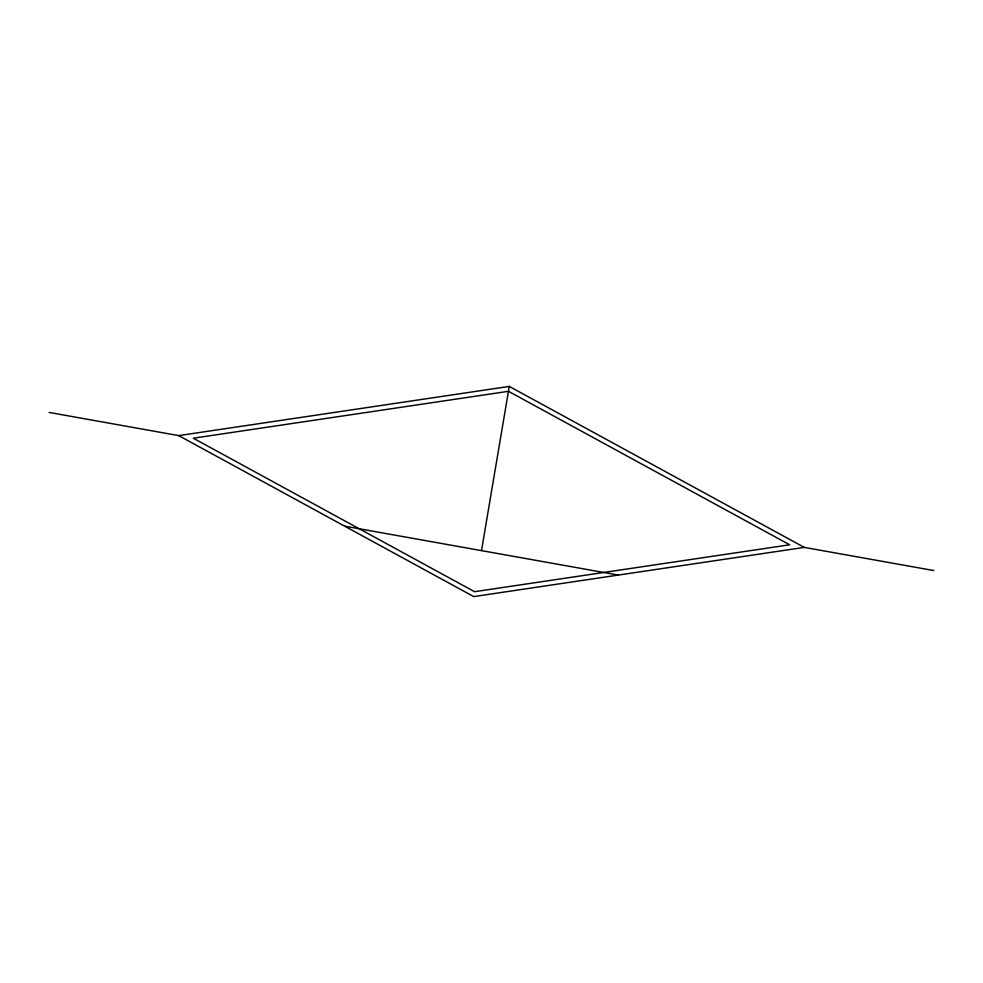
<?xml version="1.0" encoding="UTF-8"?>
<svg xmlns="http://www.w3.org/2000/svg" width="983" height="983" viewBox="0 0 983 983"><rect width="100%" height="100%" fill="white"/><g stroke="black" fill="none" stroke-linecap="round" stroke-linejoin="round"><path stroke-width="1.47" d="M481.498 550.615L509.28 386.405L178.709 435.604L49.15 412.442M933.85 570.558L804.291 547.396L473.72 596.595L178.709 435.604M344.652 526.163L618.344 575.08M509.28 386.405L804.291 547.396M508.457 391.308L193.307 438.209L474.543 591.692L789.693 544.791L508.457 391.308"/></g></svg>
